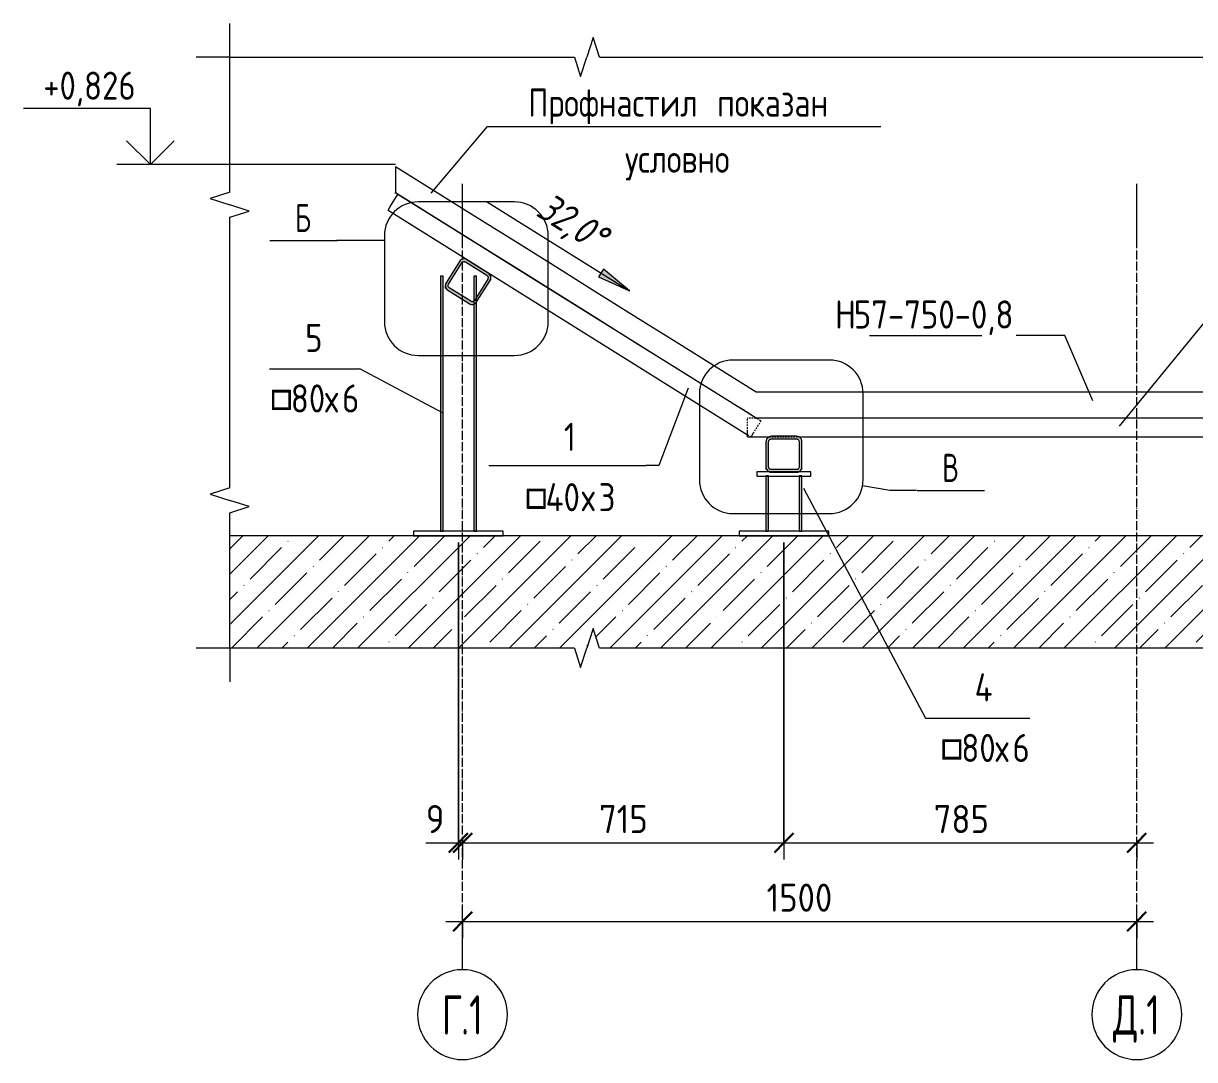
# Model space of a CAD drawing. Header units: millimetres. Extents: x 539 to 32806, y -1166 to 49726.
# Drawn here: x 18225 to 20831, y -1166 to 1140 of the extents above; entities that cross this region are included whole.
import ezdxf

# ---------------------------------------------------------------- set-up
doc = ezdxf.new("R2010")
doc.units = ezdxf.units.MM
doc.linetypes.add('01 Штриховая _4 мм_', pattern=[6, 3.5, -2.5])
doc.linetypes.add('02 Штрихпунктирная _20 мм_', pattern=[25, 20, -2.5, 0, -2.5])
for name, color, linetype, lineweight in [('AA_Dim', 7, 'Continuous', 9), ('AA_Dim-25', 7, 'Continuous', 9), ('AA_Oformlenie', 7, 'Continuous', 9), ('AA_Vinoska', 7, 'Continuous', 9), ('AA_Visotnaya otmetka', 7, 'Continuous', 9), ('AF_Balki', 7, 'Continuous', 20), ('AF_Pokritie', 7, 'Continuous', 9), ('AF_Stena', 7, '01 Штриховая _4 мм_', 20), ('AF_Stena_Опалубка', 253, 'Continuous', 20), ('Gen_Dim', 7, 'Continuous', 9), ('Gen_Fragment', 7, 'Continuous', 9), ('KR_Colonna_KG', 7, 'Continuous', 20), ('Оси', 7, 'Continuous', 9)]:
    doc.layers.add(name, color=color, linetype=linetype, lineweight=lineweight)
doc.styles.add('GOST Common_1', font='GOST Common.ttf', dxfattribs={"width": 0.85, "height": 62.5})
doc.styles.add('ISOCPEUR_5', font='isocpeur.ttf', dxfattribs={"width": 0.7, "height": 87.5})
doc.styles.add('ISOCPEUR_6', font='isocpeur.ttf', dxfattribs={"width": 0.85, "height": 62.5})
doc.styles.add('ISOCPEUR_7', font='isocpeur.ttf', dxfattribs={"width": 0.9, "height": 62.5})
doc.styles.add('ISOCPEUR_8', font='isocpeur.ttf', dxfattribs={"width": 0.85, "height": 62.5})
doc.styles.add('ISOCPEUR_9', font='isocpeur.ttf', dxfattribs={"width": 0.7, "height": 62.5})
doc.styles.add('ISOCPEUR_I', font='isocpeui.ttf', dxfattribs={"width": 0.85, "height": 62.5})
doc.dimstyles.new('00_Точн_3_знака__прозр__2', dxfattribs={"dimscale": 304.8, "dimtxt": 62.248823, "dimasz": 0.139436, "dimexe": 0.123031, "dimexo": 0.082021, "dimgap": 0.008202, "dimtad": 1, "dimdec": 3, "dimrnd": 0.001, "dimdsep": 46, "dimtxsty": 'ISOCPEUR_7', "dimblk1": 'OBLIQUE', "dimblk2": 'OBLIQUE', "dimsah": 1, "dimcen": 0.09, "dimdle": 0.123031, "dimazin": 0, "dimtfac": 1, "dimtdec": 4, "dimtix": 1, "dimtmove": 0, "dimatfit": 3, "dimfxl": 1, "dimtvp": 1, "dimtolj": 1, "dimtzin": 0, "dimlwd": 18, "dimlwe": 18, "dimarcsym": 2})
doc.dimstyles.new('05_Округл_1мм__прозр__2', dxfattribs={"dimscale": 304.8, "dimtxt": 62.248823, "dimasz": 0.139436, "dimexe": 0.123031, "dimexo": 0.082021, "dimgap": 0.008202, "dimtad": 1, "dimdec": 0, "dimdsep": 46, "dimtxsty": 'ISOCPEUR_7', "dimblk1": 'OBLIQUE', "dimblk2": 'OBLIQUE', "dimsah": 1, "dimcen": 0.09, "dimdle": 0.123031, "dimazin": 0, "dimtfac": 1, "dimtdec": 4, "dimtix": 1, "dimtmove": 1, "dimatfit": 3, "dimfxl": 1, "dimtvp": 1, "dimtolj": 1, "dimtzin": 0, "dimlwd": 18, "dimlwe": 18, "dimarcsym": 2})
doc.dimstyles.new('05_Округл_1мм__прозр__3', dxfattribs={"dimscale": 304.8, "dimtxt": 62.248823, "dimasz": 0.139436, "dimexe": 0.123031, "dimexo": 0.082021, "dimgap": 0.008202, "dimtad": 1, "dimdec": 0, "dimdsep": 46, "dimtxsty": 'ISOCPEUR_7', "dimblk1": 'OBLIQUE', "dimblk2": 'OBLIQUE', "dimsah": 1, "dimcen": 0.09, "dimdle": 0.123031, "dimazin": 0, "dimtfac": 1, "dimtdec": 4, "dimtix": 1, "dimtmove": 0, "dimatfit": 3, "dimfxl": 1, "dimtvp": 1, "dimtolj": 1, "dimtzin": 0, "dimlwd": 18, "dimlwe": 18, "dimarcsym": 2})

# ---------------------------------------------------------------- blocks, each defined once
blk = doc.blocks.new('243_Профиль гнутый сварной квадратный _НесКол_2ур_ - 80х6-4232275-Сечение 11')
at = {"layer": 'KR_Colonna_KG', "linetype": '01 Штриховая _4 мм_'}
h = blk.add_hatch(color=256, dxfattribs=at)
h.paths.add_polyline_path([(43845.7, 10), (43851.7, 10), (43851.7, 578), (43845.7, 578), (43845.7, 265.6)])
h.paths.add_polyline_path([(43925.7, 10), (43925.7, 578), (43919.7, 578), (43919.7, 10)])
at = {"layer": 'KR_Colonna_KG'}
for p, q in [((43851.7, 578), (43845.7, 578)), ((43845.7, 578), (43845.7, 10)), ((43851.7, 10), (43851.7, 578)), ((43925.7, 578), (43919.7, 578)), ((43919.7, 578), (43919.7, 515.4)), ((43925.7, 10), (43925.7, 578)), ((43919.7, 515.4), (43919.7, 10)), ((43845.7, 10), (43851.7, 10)), ((43919.7, 10), (43925.7, 10))]:
    blk.add_line(p, q, dxfattribs=at)
blk = doc.blocks.new('354_Прокат полоса лист широкополосный ГОСТ 103-2006_ГОСТ 19903-2015_ГОСТ 82-70 _НесКаркас_РабПлоск_ - 354_Прокат полоса лист широкополосный ГОСТ 103-2006_ГОСТ 19903-2015_ГОСТ 82-70 _НесКаркас_РабПлоск_-4176979-Сечение 11')
at = {"layer": 'AF_Balki'}
for p, q in [((45945, 10), (45945, 0)), ((46145, 10), (45945, 10)), ((46145, 0), (46145, 10)), ((45945, 0), (46145, 0))]:
    blk.add_line(p, q, dxfattribs=at)
blk = doc.blocks.new('253_Профиль гнутый сварной квадратный _НесКаркас_Балка_ - 80х6-4199298-Сечение 11')
at = {"layer": 'AF_Balki', "linetype": '01 Штриховая _4 мм_'}
h = blk.add_hatch(color=256, dxfattribs=at)
h.paths.add_polyline_path([(44638, 141.2), (44640.7, 141.5), (44643.2, 142.4), (44645.5, 143.8), (44647.4, 145.7), (44648.8, 148), (44649.7, 150.6), (44650, 153.2), (44650, 209.3), (44649.7, 212), (44648.8, 214.6), (44647.4, 216.8), (44645.5, 218.7), (44643.2, 220.2), (44640.7, 221.1), (44637.4, 221.4), (44582, 221.4), (44579.3, 221.1), (44576.8, 220.2), (44574.5, 218.7), (44572.6, 216.8), (44571.2, 214.6), (44570.3, 212), (44570, 207.5), (44570, 153.2), (44570.7, 149.5), (44571.2, 148), (44572.6, 145.7), (44574.5, 143.8), (44576.8, 142.4), (44579.3, 141.5), (44582, 141.2), (44610.1, 141.2)])
h.paths.add_polyline_path([(44610.1, 147.2), (44580.7, 147.4), (44579.4, 147.8), (44578.3, 148.5), (44577.3, 149.5), (44576.6, 150.6), (44576.2, 151.9), (44576, 153.2), (44576.2, 210.7), (44576.6, 212), (44577.3, 213.1), (44578.3, 214), (44579.4, 214.8), (44580.7, 215.2), (44582.8, 215.4), (44639.3, 215.2), (44640.6, 214.8), (44641.7, 214), (44642.7, 213.1), (44643.4, 212), (44643.8, 210.7), (44644, 207.5), (44643.8, 151.9), (44643.4, 150.6), (44642.7, 149.5), (44641.7, 148.5), (44640.6, 147.8), (44639.3, 147.4), (44638, 147.2)])
at = {"layer": 'AF_Balki'}
for p, q in [((44570, 209.3), (44570, 153.2)), ((44576, 153.2), (44576, 209.3)), ((44638, 221.4), (44582, 221.4)), ((44582, 215.4), (44638, 215.4)), ((44644, 209.3), (44644, 153.2)), ((44650, 153.2), (44650, 209.3)), ((44570, 153.2), (44570, 147.2)), ((44576.8, 142.4), (44579.3, 141.5)), ((44579.3, 141.5), (44582, 141.2)), ((44638, 147.2), (44582, 147.2)), ((44582, 141.2), (44638, 141.2)), ((44638, 141.2), (44640.7, 141.5)), ((44640.7, 141.5), (44643.2, 142.4)), ((44650, 147.2), (44650, 153.2))]:
    blk.add_line(p, q, dxfattribs=at)
at = {"layer": 'AF_Balki', "flags": 128}
for points in [[(44582, 221.4), (44579.3, 221.1), (44576.8, 220.2), (44574.5, 218.7), (44572.6, 216.8), (44571.2, 214.6), (44570.3, 212), (44570, 209.3)], [(44576, 209.3), (44576.2, 210.7), (44576.6, 212), (44577.3, 213.1), (44578.3, 214), (44579.4, 214.8), (44580.7, 215.2), (44582, 215.4)], [(44650, 209.3), (44649.7, 212), (44648.8, 214.6), (44647.4, 216.8), (44645.5, 218.7), (44643.2, 220.2), (44640.7, 221.1), (44638, 221.4)], [(44638, 215.4), (44639.3, 215.2), (44640.6, 214.8), (44641.7, 214), (44642.7, 213.1), (44643.4, 212), (44643.8, 210.7), (44644, 209.3)], [(44570, 153.2), (44570.3, 150.6), (44571.2, 148), (44572.6, 145.7), (44574.5, 143.8), (44576.8, 142.4)], [(44582, 147.2), (44580.7, 147.4), (44579.4, 147.8), (44578.3, 148.5), (44577.3, 149.5), (44576.6, 150.6), (44576.2, 151.9), (44576, 153.2)], [(44644, 153.2), (44643.8, 151.9), (44643.4, 150.6), (44642.7, 149.5), (44641.7, 148.5), (44640.6, 147.8), (44639.3, 147.4), (44638, 147.2)], [(44643.2, 142.4), (44645.5, 143.8), (44647.4, 145.7), (44648.8, 148), (44649.7, 150.6), (44650, 153.2)]]:
    blk.add_lwpolyline(points, dxfattribs=at)
blk = doc.blocks.new('243_Профиль гнутый сварной квадратный _НесКол_2ур_ - 80х6-4232277-Сечение 11')
at = {"layer": 'KR_Colonna_KG', "linetype": '01 Штриховая _4 мм_'}
h = blk.add_hatch(color=256, dxfattribs=at)
h.paths.add_polyline_path([(44644, 10), (44650, 10), (44650, 133), (44644, 133), (44644, 33.3)])
h.paths.add_polyline_path([(44570, 10), (44576, 10), (44576, 133), (44570, 133), (44570, 33.3)])
at = {"layer": 'KR_Colonna_KG'}
for p, q in [((44576, 133), (44570, 133)), ((44570, 133), (44570, 10)), ((44576, 10), (44576, 133)), ((44650, 133), (44644, 133)), ((44644, 133), (44644, 10)), ((44650, 10), (44650, 133)), ((44570, 10), (44576, 10)), ((44644, 10), (44650, 10))]:
    blk.add_line(p, q, dxfattribs=at)
blk = doc.blocks.new('253_Профиль гнутый сварной квадратный _НесКаркас_Балка_ - 80х6-4199296-Сечение 11')
at = {"layer": 'AF_Balki', "linetype": '01 Штриховая _4 мм_'}
h = blk.add_hatch(color=256, dxfattribs=at)
h.paths.add_polyline_path([(43914.8, 514.9), (43917.5, 514.9), (43920.1, 515.5), (43922.6, 516.7), (43924.7, 518.4), (43926.3, 520.5), (43956, 568.1), (43957.1, 570.5), (43957.7, 573.2), (43957.7, 575.9), (43957.1, 578.5), (43955.6, 581.3), (43954.3, 583), (43951.6, 585), (43904.6, 614.4), (43901.1, 615.8), (43899.6, 616.1), (43896.9, 616.1), (43894.3, 615.5), (43891.5, 614), (43889.8, 612.7), (43888.1, 610.6), (43858.5, 563), (43857.3, 560.5), (43856.7, 557.9), (43856.7, 555.2), (43857.3, 552.6), (43858.5, 550.2), (43860.2, 548.1), (43862.3, 546.4), (43909.8, 516.7), (43912.2, 515.5)])
h.paths.add_polyline_path([(43915.5, 520.9), (43914.2, 521.2), (43913, 521.8), (43864.4, 552.3), (43863.6, 553.4), (43863, 554.6), (43862.7, 556), (43862.7, 557.2), (43863, 558.6), (43863.6, 559.8), (43894, 608.4), (43895.1, 609.3), (43896.3, 609.9), (43897.6, 610.2), (43898.9, 610.2), (43901.1, 609.5), (43901.5, 609.3), (43950, 578.7), (43950.9, 577.7), (43951.5, 576.5), (43951.8, 575.2), (43951.8, 573.8), (43951.5, 572.5), (43950.9, 571.3), (43920.4, 522.6), (43919.4, 521.8), (43918.1, 521.2), (43916.8, 520.9)])
at = {"layer": 'AF_Balki'}
for p, q in [((43888.1, 610.6), (43858.5, 563)), ((43863.6, 559.8), (43893.2, 607.4)), ((43901.5, 609.3), (43949, 579.6)), ((43952.2, 584.7), (43904.6, 614.4)), ((43957.8, 568.5), (43957.8, 574.5)), ((43856.6, 556.6), (43856.6, 550.6)), ((43856.7, 555.2), (43857.3, 552.6)), ((43913, 521.8), (43865.5, 551.5)), ((43950.9, 571.3), (43921.2, 523.7)), ((43926.3, 520.5), (43956, 568.1)), ((43956, 568.1), (43957.1, 570.5)), ((43957.1, 570.5), (43957.7, 573.2)), ((43862.3, 546.4), (43909.8, 516.7)), ((43909.8, 516.7), (43912.2, 515.5)), ((43912.2, 515.5), (43914.8, 514.9)), ((43914.8, 514.9), (43917.5, 514.9)), ((43917.5, 514.9), (43920.1, 515.5)), ((43920.1, 515.5), (43922.6, 516.7)), ((43922.6, 516.7), (43924.7, 518.4)), ((43924.7, 518.4), (43926.3, 520.5))]:
    blk.add_line(p, q, dxfattribs=at)
at = {"layer": 'AF_Balki', "flags": 128}
for points in [[(43904.6, 614.4), (43902.2, 615.6), (43899.6, 616.1), (43896.9, 616.1), (43894.3, 615.5), (43891.9, 614.4), (43889.8, 612.7), (43888.1, 610.6)], [(43893.2, 607.4), (43894, 608.4), (43895.1, 609.3), (43896.3, 609.9), (43897.6, 610.2), (43898.9, 610.2), (43900.3, 609.9), (43901.5, 609.3)], [(43949, 579.6), (43950, 578.7), (43950.9, 577.7), (43951.5, 576.5), (43951.8, 575.2), (43951.8, 573.8), (43951.5, 572.5), (43950.9, 571.3)], [(43957.7, 573.2), (43957.7, 575.9), (43957.1, 578.5), (43955.9, 580.9), (43954.3, 583), (43952.2, 584.7)], [(43858.5, 563), (43857.3, 560.5), (43856.7, 557.9), (43856.7, 555.2)], [(43857.3, 552.6), (43858.5, 550.2), (43860.2, 548.1), (43862.3, 546.4)], [(43865.5, 551.5), (43864.4, 552.3), (43863.6, 553.4), (43863, 554.6), (43862.7, 555.9), (43862.7, 557.2), (43863, 558.6), (43863.6, 559.8)], [(43921.2, 523.7), (43920.4, 522.6), (43919.4, 521.8), (43918.1, 521.2), (43916.8, 520.9), (43915.5, 520.9), (43914.2, 521.2), (43913, 521.8)]]:
    blk.add_lwpolyline(points, dxfattribs=at)
blk = doc.blocks.new('354_Прокат полоса лист широкополосный ГОСТ 103-2006_ГОСТ 19903-2015_ГОСТ 82-70 _НесКаркас_РабПлоск_ - 354_Прокат полоса лист широкополосный ГОСТ 103-2006_ГОСТ 19903-2015_ГОСТ 82-70 _НесКаркас_РабПлоск_-4193491-Сечение 11')
at = {"layer": 'AF_Balki'}
for p, q in [((44550, 142.6), (44550, 132.6)), ((44670, 142.6), (44550, 142.6)), ((44550, 132.6), (44670, 132.6)), ((44670, 132.6), (44670, 142.6))]:
    blk.add_line(p, q, dxfattribs=at)
blk = doc.blocks.new('253_Профиль гнутый сварной квадратный _НесКаркас_Балка_ - 40х3-4232279-Сечение 11')
at = {"layer": 'AF_Balki', "linetype": '01 Штриховая _4 мм_'}
for p, q in [((44547.4, 262), (44529.2, 262)), ((44529.2, 256.4), (44529.2, 262)), ((44529.2, 232.3), (44529.2, 256.4)), ((44577, 220.2), (44643, 220.2)), ((46007.5, 220.2), (46082.7, 220.2))]:
    blk.add_line(p, q, dxfattribs=at)
at = {"layer": 'AF_Balki'}
for p, q in [((46085, 262), (44547.5, 262)), ((46085, 262), (46085, 256.4)), ((46085, 256.4), (46085, 228.4)), ((44529.2, 228.4), (44529.2, 232.2)), ((44529.2, 222), (44529.2, 228.4)), ((44529.2, 220.2), (44529.2, 222)), ((44529.2, 220.2), (44577, 220.2)), ((44643, 220.2), (46007.5, 220.2)), ((46082.7, 220.2), (46085, 220.2)), ((46085, 228.4), (46085, 222)), ((46085, 222), (46085, 220.2))]:
    blk.add_line(p, q, dxfattribs=at)
blk = doc.blocks.new('253_Профиль гнутый сварной квадратный _НесКаркас_Балка_ - 40х3-4199257-Сечение 11')
at = {"layer": 'AF_Balki'}
for p, q in [((43748.2, 755), (43751.2, 759.8)), ((44501, 291.7), (43751.2, 759.8)), ((43730, 725.9), (43733.4, 731.3)), ((43733.4, 731.3), (43748.2, 755)), ((43729.1, 724.4), (43730, 725.9)), ((43729.1, 724.4), (44529.2, 224.9)), ((44549.7, 261.3), (44548.3, 262.2)), ((44537.6, 221.8), (44536.7, 220.3)), ((44541, 227.2), (44537.6, 221.8)), ((44541.4, 227.8), (44541, 227.2))]:
    blk.add_line(p, q, dxfattribs=at)
at = {"layer": 'AF_Balki', "linetype": '01 Штриховая _4 мм_'}
for p, q in [((44548.3, 262.2), (44501.1, 291.7)), ((44558.8, 255.7), (44549.7, 261.3)), ((44555.8, 250.9), (44541.4, 227.8)), ((44558.8, 255.7), (44555.8, 250.9)), ((44529.3, 224.9), (44536.7, 220.2))]:
    blk.add_line(p, q, dxfattribs=at)
blk = doc.blocks.new('011_Прямоугольник обрыва _ЭлУзла_ - 011_Прямоугольник обрыва _ЭлУзла_-4171322-Сечение 11')
at = {"layer": 'AA_Oformlenie'}
for p, q in [((43377, 764.5), (43377, 1065.2)), ((43377, 1065.2), (44144, 1065.2)), ((44199.6, 1065.2), (45733, 1065.2)), ((45788.6, 1065.2), (46555, 1065.2)), ((46555, 1065.2), (46555, 764.5)), ((43377, 106.9), (43377, 708.9)), ((46555, 708.9), (46555, 106.9)), ((43377, -250), (43377, 51.3)), ((46555, 51.3), (46555, -250)), ((44144, -250), (43377, -250)), ((45733, -250), (44199.6, -250)), ((46555, -250), (45788.6, -250))]:
    blk.add_line(p, q, dxfattribs=at)
blk = doc.blocks.new('Ось сетки - d_4мм-2765513-Сечение 11')
at = {"layer": 'Оси'}
for start, end in [(0, 180), (0, 180), (180, 360), (180, 360)]:
    blk.add_arc((43895, -1065.7), 100, start, end, dxfattribs=at)
blk = doc.blocks.new('Высотные отметки - Стрелка вверх-400292-Сечение 11')
at = {"layer": 'AA_Vinoska'}
for p, q in [((43200.4, 951.1), (42917.9, 951.1)), ((43200.4, 826.1), (43200.4, 951.1)), ((43200.4, 826.1), (43147.4, 879.2)), ((43200.4, 826.1), (43253.4, 879.2)), ((43275.4, 826.1), (43125.4, 826.1))]:
    blk.add_line(p, q, dxfattribs=at)
blk = doc.blocks.new('044_М_Универсальная с полкой - Марка-3031129-Сечение 11')
at = {"layer": 'AA_Vinoska'}
blk.add_line((44800.2, 445.6), (45050.2, 445.6), dxfattribs=at)
blk = doc.blocks.new('DIMBLOCK38-Сечение 11')
at = {"layer": 'AA_Dim-25', "lineweight": 18}
for p, q in [((19193, -15), (19193, -720.8)), ((19193, -683.3), (19193, -15)), ((19120.6, -683.3), (19185.1, -683.3)), ((19155.5, -683.3), (19202.4, -683.3)), ((19185.1, -683.3), (19197.7, -683.3)), ((19202.4, -678.3), (19202.4, -720.8)), ((19202.4, -683.3), (19202.4, -678.3))]:
    blk.add_line(p, q, dxfattribs=at)
at = {"layer": 'AA_Dim-25', "lineweight": 30}
for p, q in [((19193, -683.3), (19214.3, -662.1)), ((19202.4, -683.3), (19223.6, -662.1)), ((19193, -683.3), (19171.8, -704.6)), ((19202.4, -683.3), (19181.1, -704.6))]:
    blk.add_line(p, q, dxfattribs=at)
at = {"layer": 'AA_Dim-25', "color": 0, "lineweight": 18, "insert": (19120.6, -599.2), "char_height": 62.5, "width": 47.405, "attachment_point": 1, "line_spacing_factor": 1.149209, "style": 'ISOCPEUR_7'}
blk.add_mtext('\\fISOCPEUR|b0|i0|c204|p34|;\\W.9;9', dxfattribs=at)
blk = doc.blocks.new('_Oblique')
at = {"color": 0, "linetype": 'ByBlock', "lineweight": -2}
blk.add_line((-0.5, -0.5), (0.5, 0.5), dxfattribs=at)
blk = doc.blocks.new('DIMBLOCK39-Сечение 11')
at = {"layer": 'AA_Dim-25', "lineweight": 18}
for p, q in [((19917.4, -15), (19917.4, -720.8)), ((19917.4, -683.3), (19917.4, -15)), ((19202.4, -678.3), (19202.4, -720.8)), ((19202.4, -683.3), (19202.4, -678.3)), ((19202.4, -683.3), (19917.4, -683.3))]:
    blk.add_line(p, q, dxfattribs=at)
at = {"layer": 'AA_Dim-25', "lineweight": 30}
for p, q in [((19202.4, -683.3), (19223.6, -662.1)), ((19917.4, -683.3), (19938.6, -662.1)), ((19202.4, -683.3), (19181.1, -704.6)), ((19917.4, -683.3), (19896.1, -704.6))]:
    blk.add_line(p, q, dxfattribs=at)
at = {"layer": 'AA_Dim-25', "color": 0, "lineweight": 18, "insert": (19506, -599.2), "char_height": 62.5, "width": 129.286, "attachment_point": 1, "line_spacing_factor": 1.149209, "style": 'ISOCPEUR_7'}
blk.add_mtext('715', dxfattribs=at)
blk = doc.blocks.new('DIMBLOCK40-Сечение 11')
at = {"layer": 'AA_Dim-25', "lineweight": 18}
for p, q in [((19917.4, -15), (19917.4, -720.8)), ((19917.4, -683.3), (19917.4, -15)), ((19917.4, -683.3), (20739.9, -683.3)), ((20702.4, -678.3), (20702.4, -720.8)), ((20702.4, -683.3), (20702.4, -678.3))]:
    blk.add_line(p, q, dxfattribs=at)
at = {"layer": 'AA_Dim-25', "lineweight": 30}
for p, q in [((19917.4, -683.3), (19938.6, -662.1)), ((20702.4, -683.3), (20723.6, -662.1)), ((19917.4, -683.3), (19896.1, -704.6)), ((20702.4, -683.3), (20681.1, -704.6))]:
    blk.add_line(p, q, dxfattribs=at)
at = {"layer": 'AA_Dim-25', "color": 0, "lineweight": 18, "insert": (20250.6, -599.2), "char_height": 62.5, "width": 142.215, "attachment_point": 1, "line_spacing_factor": 1.149209, "style": 'ISOCPEUR_7'}
blk.add_mtext('785', dxfattribs=at)
blk = doc.blocks.new('DIMBLOCK41-Сечение 11')
at = {"layer": 'AA_Dim-25', "lineweight": 18}
for p, q in [((19164.9, -858.3), (20739.9, -858.3)), ((19202.4, -853.3), (19202.4, -895.8)), ((19202.4, -858.3), (19202.4, -853.3)), ((20702.4, -853.3), (20702.4, -895.8)), ((20702.4, -858.3), (20702.4, -853.3))]:
    blk.add_line(p, q, dxfattribs=at)
at = {"layer": 'AA_Dim-25', "lineweight": 30}
for p, q in [((19202.4, -858.3), (19181.1, -879.6)), ((19202.4, -858.3), (19223.6, -837.1)), ((20702.4, -858.3), (20681.1, -879.6)), ((20702.4, -858.3), (20723.6, -837.1))]:
    blk.add_line(p, q, dxfattribs=at)
at = {"layer": 'AA_Dim-25', "color": 0, "lineweight": 18, "insert": (19878.7, -774.2), "char_height": 62.5, "width": 176.691, "attachment_point": 1, "line_spacing_factor": 1.149209, "style": 'ISOCPEUR_7'}
blk.add_mtext('1500', dxfattribs=at)
blk = doc.blocks.new('043_М_КолонныКМ - Позиция_дп8-4163876-Сечение 11')
at = {"layer": 'AA_Vinoska'}
blk.add_line((44957.3, -406.2), (45157.3, -406.2), dxfattribs=at)
blk = doc.blocks.new('010_Текст с выноской - Текст 2 строки-3893840-Сечение 11')
at = {"layer": 'AA_Vinoska'}
blk.add_line((43950.4, 910.6), (44825.4, 910.6), dxfattribs=at)
blk = doc.blocks.new('043_М_Балки_Полка - Позиция_Наименование_дп14-4164524-Сечение 11')
at = {"layer": 'AA_Vinoska'}
blk.add_line((45603.5, 483), (45953.5, 483), dxfattribs=at)
blk = doc.blocks.new('Разрез - Номер узла 6мм-393529-Сечение 11')
at = {"layer": 'Gen_Fragment'}
blk.add_line((43466, 657.2), (43616, 657.2), dxfattribs=at)

msp = doc.modelspace()

# ---------------------------------------------------------------- hatches: boundary and pattern name
at = {"layer": 'AF_Stena', "linetype": 'Continuous', "lineweight": 9}
h = msp.add_hatch(dxfattribs=at)
h.set_pattern_fill('FP_3', color=256, style=0, pattern_type=2)
h.set_pattern_definition([(45, (19837.94, -1064.75), (-56.1266, 56.1266), []), (45, (19894.06, -1064.75), (-56.1266, 56.1266), [99.219, -19.844, 0.8382, -19.006])])
h.paths.add_polyline_path([(21040.3529, -250), (21040.3529, -229.9223), (21067.8529, -229.9223), (21067.8529, -250), (21081.9301, -206.6749), (21096.0072, -250), (21452.3636, -250), (21452.3636, 0), (18684.3216, 0), (18684.3216, -250), (19451.332, -250), (19451.332, -229.9223), (19478.832, -229.9223), (19478.832, -250), (19492.9092, -206.6749), (19506.9864, -250), (20244.7136, -250)])

# ---------------------------------------------------------------- linework, layer by layer
at = {"layer": 'AA_Vinoska'}
for p, q in [((18684.3216, 1065.1596), (18684.3216, 1140.1596)), ((19492.9092, 1108.4847), (19478.832, 1065.1596)), ((19506.9864, 1065.1596), (19492.9092, 1108.4847)), ((18684.3216, 1065.1596), (18609.3216, 1065.1596)), ((19451.332, 1065.1596), (19465.082, 1021.8583)), ((19465.082, 1021.8583), (19478.832, 1065.1596)), ((19132.7556, 762.639), (19257.7392, 910.6104)), ((18684.3216, 764.524), (18640.9966, 750.4469)), ((18640.9966, 750.4469), (18684.3216, 736.3697)), ((18727.6229, 722.6197), (18684.3216, 736.3697)), ((18684.3216, 708.8697), (18727.6229, 722.6197)), ((20663.8316, 244.0582), (20859.629, 482.9619)), ((20542.3649, 445.5981), (20434.296, 445.5981)), ((20604.3027, 300.4175), (20542.3649, 445.5981)), ((19159.2763, 272.4546), (18973.4525, 371.459)), ((19704.5416, 328.3218), (19639.0479, 156.401)), ((19639.0479, 156.401), (19610.3945, 156.401)), ((18684.3216, 106.9442), (18640.9966, 92.8671)), ((19961.0233, 106.2644), (20232.1849, -406.2392)), ((18640.9966, 92.8671), (18684.3216, 78.7899)), ((18727.6229, 65.0399), (18684.3216, 78.7899)), ((18684.3216, 51.2899), (18727.6229, 65.0399)), ((19492.9092, -206.6749), (19478.832, -250)), ((19506.9864, -250), (19492.9092, -206.6749)), ((18684.3216, -250), (18609.3216, -250)), ((18684.3216, -250), (18684.3216, -325)), ((19451.332, -250), (19465.082, -293.3013)), ((19465.082, -293.3013), (19478.832, -250)), ((20232.1849, -406.2392), (20264.1709, -406.2392))]:
    msp.add_line(p, q, dxfattribs=at)
at = {"layer": 'AA_Visotnaya otmetka'}
for q in [(18507.7633, 826.1491), (19053.1196, 826.1491)]:
    msp.add_line((19053.1196, 826.1491), q, dxfattribs=at)
at = {"layer": 'AF_Pokritie', "lineweight": 20}
for p, q in [((19053.1196, 820.9885), (19053.1196, 763.9885)), ((19053.1196, 820.9885), (19053.1196, 818.4096)), ((19053.1196, 761.4096), (19053.1196, 763.9885)), ((21452.3636, 319.5096), (19855.704, 319.5096)), ((19855.704, 262.1566), (19855.704, 262.5096)), ((19855.7049, 262.5096), (21452.3636, 262.5096))]:
    msp.add_line(p, q, dxfattribs=at)
at = {"layer": 'AF_Pokritie', "lineweight": 20, "flags": 128}
for points in [[(19855.704, 319.5096), (19766.528, 375.2295), (19677.3519, 430.9494), (19588.1759, 486.6692), (19498.9998, 542.3891), (19409.8238, 598.109), (19320.6477, 653.8289), (19231.4717, 709.5488), (19142.2957, 765.2687), (19053.1196, 820.9885)], [(19053.1196, 763.9885), (19142.2957, 708.2687), (19231.4717, 652.5488), (19320.6477, 596.8289), (19409.8238, 541.109), (19498.9998, 485.3891), (19588.1759, 429.6692), (19677.3519, 373.9494), (19766.528, 318.2295), (19855.704, 262.5096)]]:
    msp.add_lwpolyline(points, dxfattribs=at)
at = {"layer": 'AF_Stena_Опалубка'}
msp.add_line((21452.3636, 0), (18684.3216, 0), dxfattribs=at)
at = {"layer": 'Gen_Fragment'}
for p, q in [((19317.8234, 742.9029), (19103.5074, 742.9029)), ((18993.2067, 657.1724), (18922.1988, 657.1724)), ((19028.5074, 657.1724), (18993.2067, 657.1724)), ((19028.5074, 667.9029), (19028.5074, 476.273)), ((19103.5074, 401.273), (19317.8234, 401.273)), ((20018.4914, 391.1073), (19804.1754, 391.1073)), ((19729.1754, 316.1073), (19729.1754, 124.4773)), ((20093.4914, 124.4773), (20093.4914, 316.1073)), ((20092.3905, 111.674), (20152.724, 101.221)), ((20152.724, 101.221), (20212.4954, 101.096)), ((19804.1754, 49.4773), (20018.4914, 49.4773))]:
    msp.add_line(p, q, dxfattribs=at)
for centre, start, end in [((19103.5074, 667.9029), 90, 180), ((19103.5074, 476.273), 180, 270), ((19317.8234, 476.273), 270, 0), ((19804.1754, 316.1073), 90, 180), ((20018.4914, 316.1073), 0, 90), ((19804.1754, 124.4773), 180, 270), ((20018.4914, 124.4773), 270, 0)]:
    msp.add_arc(centre, 75, start, end, dxfattribs=at)
at = {"layer": 'Оси'}
for p, q in [((19202.3636, 658.3755), (19202.3636, 783.3755)), ((20702.3636, 658.3755), (20702.3636, 783.3755)), ((19202.3636, -965.7122), (19202.3636, -840.7122)), ((20702.3636, -965.7122), (20702.3636, -840.7122))]:
    msp.add_line(p, q, dxfattribs=at)
at = {"layer": 'Оси', "linetype": '02 Штрихпунктирная _20 мм_'}
for p, q in [((19202.3636, -840.7122), (19202.3636, 658.3755)), ((20702.3636, -840.7122), (20702.3636, 658.3755))]:
    msp.add_line(p, q, dxfattribs=at)

# ---------------------------------------------------------------- block references
at = {"layer": 'AA_Oformlenie'}
msp.add_blockref('011_Прямоугольник обрыва _ЭлУзла_ - 011_Прямоугольник обрыва _ЭлУзла_-4171322-Сечение 11', (-24692.6364, 0), dxfattribs=at)
at = {"layer": 'AA_Vinoska'}
for name, p in [('Высотные отметки - Стрелка вверх-400292-Сечение 11', (-24692.6364, 0)), ('010_Текст с выноской - Текст 2 строки-3893840-Сечение 11', (-24692.6364, 0)), ('044_М_Универсальная с полкой - Марка-3031129-Сечение 11', (-24692.6364, 0)), ('043_М_КолонныКМ - Позиция_дп8-4163876-Сечение 11', (-26184.3798, 777.6982)), ('043_М_Балки_Полка - Позиция_Наименование_дп14-4164524-Сечение 11', (-26343.0953, -326.5609)), ('043_М_КолонныКМ - Позиция_дп8-4163876-Сечение 11', (-24692.6364, 0))]:
    msp.add_blockref(name, p, dxfattribs=at)
at = {"layer": 'AF_Balki', "linetype": '01 Штриховая _4 мм_'}
for name in ['253_Профиль гнутый сварной квадратный _НесКаркас_Балка_ - 40х3-4199257-Сечение 11', '253_Профиль гнутый сварной квадратный _НесКаркас_Балка_ - 40х3-4232279-Сечение 11']:
    msp.add_blockref(name, (-24692.6364, 0), dxfattribs=at)
at = {"layer": 'AF_Balki'}
for name, p in [('253_Профиль гнутый сварной квадратный _НесКаркас_Балка_ - 80х6-4199296-Сечение 11', (-24692.6364, 0)), ('253_Профиль гнутый сварной квадратный _НесКаркас_Балка_ - 80х6-4199298-Сечение 11', (-24692.6364, 0)), ('354_Прокат полоса лист широкополосный ГОСТ 103-2006_ГОСТ 19903-2015_ГОСТ 82-70 _НесКаркас_РабПлоск_ - 354_Прокат полоса лист широкополосный ГОСТ 103-2006_ГОСТ 19903-2015_ГОСТ 82-70 _НесКаркас_РабПлоск_-4193491-Сечение 11', (-24692.6364, 0)), ('354_Прокат полоса лист широкополосный ГОСТ 103-2006_ГОСТ 19903-2015_ГОСТ 82-70 _НесКаркас_РабПлоск_ - 354_Прокат полоса лист широкополосный ГОСТ 103-2006_ГОСТ 19903-2015_ГОСТ 82-70 _НесКаркас_РабПлоск_-4176979-Сечение 11', (-26851.981, 0)), ('354_Прокат полоса лист широкополосный ГОСТ 103-2006_ГОСТ 19903-2015_ГОСТ 82-70 _НесКаркас_РабПлоск_ - 354_Прокат полоса лист широкополосный ГОСТ 103-2006_ГОСТ 19903-2015_ГОСТ 82-70 _НесКаркас_РабПлоск_-4176979-Сечение 11', (-26127.5036, 0))]:
    msp.add_blockref(name, p, dxfattribs=at)
at = {"layer": 'Gen_Fragment'}
for p in [(-24692.6364, 0), (-23252.3399, -556.2332)]:
    msp.add_blockref('Разрез - Номер узла 6мм-393529-Сечение 11', p, dxfattribs=at)
at = {"layer": 'KR_Colonna_KG'}
for name in ['243_Профиль гнутый сварной квадратный _НесКол_2ур_ - 80х6-4232275-Сечение 11', '243_Профиль гнутый сварной квадратный _НесКол_2ур_ - 80х6-4232277-Сечение 11']:
    msp.add_blockref(name, (-24692.6364, 0), dxfattribs=at)
at = {"layer": 'Оси'}
for p in [(-24692.6364, 0), (-23192.6364, 0)]:
    msp.add_blockref('Ось сетки - d_4мм-2765513-Сечение 11', p, dxfattribs=at)

# ---------------------------------------------------------------- texts
at = {"layer": 'AA_Vinoska', "char_height": 62.5, "attachment_point": 1}
for s, insert, width, style in [('Профнастил', (19348.34, 995.168), 487.225578, 'GOST Common_1'), ('\\fGOST Common|b0|i0|c204|p34|;\\W.85; ', (19750.3413, 995.168), 22.146617, 'GOST Common_1'), ('показан', (19768.6141, 995.168), 328.792086, 'GOST Common_1'), ('\\fISOCPEUR|b0|i0|c204|p34|;\\W.85;Н', (20030.7585, 523.6386), 51.107578, 'ISOCPEUR_6'), ('57-750-0,8', (20072.9265, 523.6386), 436.118, 'ISOCPEUR_6'), ('\\fISOCPEUR|b0|i0|c204|p34|;\\W.85;5', (18852.0084, 471.5222), 45.99682, 'ISOCPEUR_6'), ('\\fISOCPEUR|b0|i0|c130|p34|;\\W.85;□', (18772.4275, 336.7811), 57.921922, 'ISOCPEUR_8'), ('80', (18820.2179, 336.7811), 91.993641, 'ISOCPEUR_6'), ('\\fISOCPEUR|b0|i0|c204|p34|;\\W.85;х', (18896.1202, 336.7811), 45.99682, 'ISOCPEUR_6'), ('\\fISOCPEUR|b0|i0|c204|p34|;\\W.85;6', (18934.0714, 336.7811), 45.99682, 'ISOCPEUR_6'), ('\\fISOCPEUR|b0|i0|c204|p34|;\\W.85;1', (19427.7971, 251.3353), 32.368133, 'ISOCPEUR_6'), ('\\fISOCPEUR|b0|i0|c130|p34|;\\W.85;□', (19339.2908, 117.0611), 57.921922, 'ISOCPEUR_8'), ('40', (19387.0812, 117.0611), 97.104398, 'ISOCPEUR_6'), ('\\fISOCPEUR|b0|i0|c204|p34|;\\W.85;3', (19505.1515, 117.0611), 45.99682, 'ISOCPEUR_6'), ('\\fISOCPEUR|b0|i0|c204|p34|;\\W.85;х', (19467.2003, 117.0611), 45.99682, 'ISOCPEUR_6'), ('\\fISOCPEUR|b0|i0|c204|p34|;\\W.85;4', (20341.6268, -306.176), 51.107578, 'ISOCPEUR_6'), ('80', (20311.9613, -440.9171), 91.993641, 'ISOCPEUR_6'), ('\\fISOCPEUR|b0|i0|c204|p34|;\\W.85;6', (20425.8148, -440.9171), 45.99682, 'ISOCPEUR_6'), ('\\fISOCPEUR|b0|i0|c130|p34|;\\W.85;□', (20264.1709, -440.9171), 57.921922, 'ISOCPEUR_8'), ('\\fISOCPEUR|b0|i0|c204|p34|;\\W.85;х', (20387.8636, -440.9171), 45.99682, 'ISOCPEUR_6')]:
    msp.add_mtext(s, dxfattribs=dict(at, insert=insert, width=width, style=style))
at = {"layer": 'AA_Visotnaya otmetka', "insert": (18269.4269, 1032.8026), "char_height": 62.5, "width": 242.007515, "attachment_point": 1, "line_spacing_factor": 1.149209, "style": 'ISOCPEUR_6'}
msp.add_mtext('+0,826', dxfattribs=at)
at = {"layer": 'Gen_Fragment', "char_height": 62.5, "width": 42.088594, "attachment_point": 1, "style": 'ISOCPEUR_9'}
for s, insert in [('\\fISOCPEUR|b0|i0|c204|p34|;\\W.7;Б', (18829.4552, 738.5423)), ('\\fISOCPEUR|b0|i0|c204|p34|;\\W.7;В', (20269.7517, 182.3091))]:
    msp.add_mtext(s, dxfattribs=dict(at, insert=insert))
at = {"layer": 'Оси', "char_height": 87.5, "attachment_point": 1, "style": 'ISOCPEUR_5'}
for s, insert, width in [('\\fISOCPEUR|b0|i0|c204|p34|;\\W.7;Г', (19156.0434, -1022.6257), 51.909266), ('.1', (19198.8729, -1022.6257), 60.326984), ('\\fISOCPEUR|b0|i0|c204|p34|;\\W.7;Д', (20649.6559, -1022.6257), 67.34175), ('.1', (20705.2184, -1022.6257), 60.326984)]:
    msp.add_mtext(s, dxfattribs=dict(at, insert=insert, width=width))

# ---------------------------------------------------------------- dimensions: what is measured, and where the dimension line sits
at = {"layer": 'AA_Dim', "lineweight": 18}
dim = msp.add_linear_dim(base=(19202.3636, -683.3381), p1=(19193.019, 10), p2=(19202.3636, -653.2861), dimstyle='05_Округл_1мм__прозр__2', override={"dimpost": '<>', "dimfxl": 663.35191}, dxfattribs=at)
dim.commit()
dim.dimension.update_dxf_attribs({"geometry": 'DIMBLOCK38-Сечение 11', "text_midpoint": (19144.2892, -640.8513), "dimtype": 160})
for base, p1, p2, dimstyle, override, picture, middle in [((19917.3636, -683.3381), (19202.3636, -653.2861), (19917.3636, 10), '05_Округл_1мм__прозр__3', {"dimpost": '<>', "dimfxl": 975.281208}, 'DIMBLOCK39-Сечение 11', (19559.8636, -649.5881)), ((20702.3636, -683.3381), (19917.3636, 10), (20702.3636, -653.2861), '05_Округл_1мм__прозр__3', {"dimpost": '<>', "dimfxl": 1027.70299}, 'DIMBLOCK40-Сечение 11', (20309.8636, -649.5881)), ((20702.3636, -858.3381), (19202.3636, -828.2861), (20702.3636, -828.2861), '00_Точн_3_знака__прозр__2', {"dimpost": '<>', "dimfxl": 1500}, 'DIMBLOCK41-Сечение 11', (19952.3636, -824.5881))]:
    dim = msp.add_linear_dim(base=base, p1=p1, p2=p2, dimstyle=dimstyle, override=override, dxfattribs=at)
    dim.commit()
    dim.dimension.update_dxf_attribs({"geometry": picture, "text_midpoint": middle})

# ---------------------------------------------------------------- next in the draw order: texts
at = {"layer": 'Gen_Dim', "insert": (19395.6622, 767.3512), "char_height": 62.5, "width": 195.697435, "attachment_point": 1, "rotation": 328.0005333, "line_spacing_factor": 1.149209, "style": 'ISOCPEUR_I', "bg_fill": 3, "box_fill_scale": 1.25, "bg_fill_color": 256, "bg_fill_true_color": 13158600, "bg_fill_transparency": 0}
msp.add_mtext('32,0°', dxfattribs=at)

# ---------------------------------------------------------------- next in the draw order: hatches: boundary and pattern name
at = {"layer": 'Gen_Dim'}
msp.add_hatch(color=256, dxfattribs=at).paths.add_polyline_path([(19573.9299, 544.9364), (19515.5582, 593.0534), (19505.0936, 576.3061)])

# ---------------------------------------------------------------- next in the draw order: linework, layer by layer
for p, q in [((19255.91, 743.6531), (19573.9299, 544.9364)), ((19515.5582, 593.0534), (19505.0936, 576.3061)), ((19505.0936, 576.3061), (19573.9299, 544.9364)), ((19573.9299, 544.9364), (19515.5582, 593.0534))]:
    msp.add_line(p, q, dxfattribs=at)
at = {"layer": 'Gen_Fragment'}
msp.add_line((19392.8234, 476.273), (19392.8234, 667.9029), dxfattribs=at)
msp.add_arc((19317.8234, 667.9029), 75, 0, 90, dxfattribs=at)

# ---------------------------------------------------------------- next in the draw order: texts
at = {"layer": 'AA_Vinoska', "insert": (19564.0275, 870.168), "char_height": 62.5, "width": 315.163398, "attachment_point": 1, "style": 'GOST Common_1'}
msp.add_mtext('условно', dxfattribs=at)

doc.saveas('drawing.dxf')
